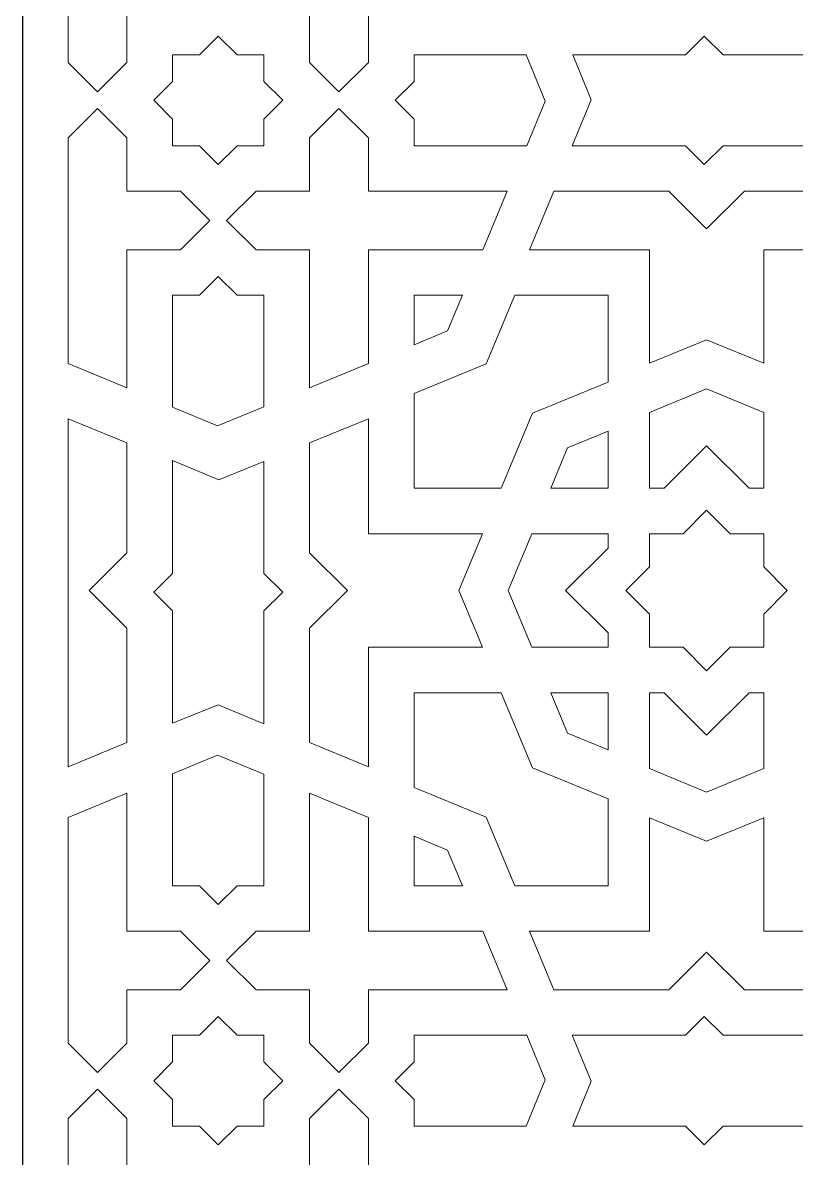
# Model space of a CAD drawing. Header units: millimetres. Extents: x -336 to 403, y -1299 to 1030.
# Drawn here: x -336 to 82, y -706 to -92 of the extents above; entities that cross this region are included whole.
import ezdxf

# ---------------------------------------------------------------- set-up
doc = ezdxf.new("R2010")
doc.units = ezdxf.units.MM
doc.header["$MEASUREMENT"] = 0
doc.layers.add('Plan 1', color=7, linetype='Continuous')

msp = doc.modelspace()

# ---------------------------------------------------------------- linework, layer by layer
msp.add_lwpolyline([(-335.87, 1030.36), (403.21, 1030.36), (403.21, -1298.6), (-335.87, -1298.6)], close=True)
at = {"layer": 'Plan 1', "color": 250, "lineweight": 20}
for points, knots in [([(-279.52, -53.44), (-279.52, -53.44), (-250.63, -53.44), (-250.63, -53.44), (-250.63, -53.44), (-250.63, -53.44), (-234.72, -69.27), (-234.72, -69.27), (-234.72, -69.27), (-234.72, -69.27), (-250.63, -85.1), (-250.63, -85.1), (-250.63, -85.1), (-250.63, -85.1), (-279.52, -85.1), (-279.52, -85.1), (-279.52, -85.1), (-279.52, -85.1), (-279.52, -85.1), (-279.52, -85.1), (-279.52, -85.1), (-279.52, -85.1), (-279.52, -85.1), (-279.52, -85.1), (-279.52, -85.1), (-279.52, -85.1), (-279.52, -113.85), (-279.52, -113.85), (-279.52, -113.85), (-279.52, -113.85), (-295.42, -129.68), (-295.42, -129.68), (-295.42, -129.68), (-295.42, -129.68), (-311.33, -113.85), (-311.33, -113.85), (-311.33, -113.85), (-311.33, -113.85), (-311.33, -85.1), (-311.33, -85.1), (-311.33, -85.1), (-311.33, -85.1), (-311.33, -53.44), (-311.33, -53.44), (-311.33, -53.44), (-311.33, -53.44), (-311.33, 7.23), (-311.33, 7.23), (-311.33, 7.23), (-311.33, 7.23), (-311.33, 7.23), (-311.33, 7.23), (-311.33, 7.23), (-311.33, 7.23), (-311.33, 8.05), (-311.33, 8.05), (-311.33, 8.05), (-311.33, 8.05), (-279.52, 21.16), (-279.52, 21.16), (-279.52, 21.16), (-279.52, 21.16), (-279.52, 20.35), (-279.52, 20.35), (-279.52, 20.35), (-279.52, 20.35), (-279.52, 20.35), (-279.52, 20.35), (-279.52, 20.35), (-279.52, 20.35), (-279.52, -53.44), (-279.52, -53.44)], [0, 0, 0, 0, 0.052632, 0.052632, 0.052632, 0.052632, 0.105263, 0.105263, 0.105263, 0.105263, 0.157895, 0.157895, 0.157895, 0.157895, 0.210526, 0.210526, 0.210526, 0.210526, 0.263158, 0.263158, 0.263158, 0.263158, 0.315789, 0.315789, 0.315789, 0.315789, 0.368421, 0.368421, 0.368421, 0.368421, 0.421053, 0.421053, 0.421053, 0.421053, 0.473684, 0.473684, 0.473684, 0.473684, 0.526316, 0.526316, 0.526316, 0.526316, 0.578947, 0.578947, 0.578947, 0.578947, 0.631579, 0.631579, 0.631579, 0.631579, 0.684211, 0.684211, 0.684211, 0.684211, 0.736842, 0.736842, 0.736842, 0.736842, 0.789474, 0.789474, 0.789474, 0.789474, 0.842105, 0.842105, 0.842105, 0.842105, 0.894737, 0.894737, 0.894737, 0.894737, 1, 1, 1, 1]), ([(-180.88, -53.44), (-180.88, -53.44), (-209.77, -53.44), (-209.77, -53.44), (-209.77, -53.44), (-209.77, -53.44), (-225.68, -69.27), (-225.68, -69.27), (-225.68, -69.27), (-225.68, -69.27), (-209.77, -85.1), (-209.77, -85.1), (-209.77, -85.1), (-209.77, -85.1), (-180.88, -85.1), (-180.88, -85.1), (-180.88, -85.1), (-180.88, -85.1), (-180.88, -85.1), (-180.88, -85.1), (-180.88, -85.1), (-180.88, -85.1), (-180.88, -85.1), (-180.88, -85.1), (-180.88, -85.1), (-180.88, -85.1), (-180.89, -113.85), (-180.89, -113.85), (-180.89, -113.85), (-180.89, -113.85), (-164.98, -129.68), (-164.98, -129.68), (-164.98, -129.68), (-164.98, -129.68), (-149.07, -113.85), (-149.07, -113.85), (-149.07, -113.85), (-149.07, -113.85), (-149.07, -85.1), (-149.07, -85.1), (-149.07, -85.1), (-149.07, -85.1), (-74.94, -85.1), (-74.94, -85.1), (-74.94, -85.1), (-74.94, -85.1), (-74.94, -85.1), (-74.94, -85.1), (-74.94, -85.1), (-74.94, -85.1), (-74.12, -85.1), (-74.12, -85.1), (-74.12, -85.1), (-74.12, -85.1), (-87.3, -53.44), (-87.3, -53.44), (-87.3, -53.44), (-87.3, -53.44), (-88.12, -53.44), (-88.12, -53.44), (-88.12, -53.44), (-88.12, -53.44), (-88.12, -53.44), (-88.12, -53.44), (-88.12, -53.44), (-88.12, -53.44), (-149.07, -53.44), (-149.07, -53.44), (-149.07, -53.44), (-149.07, -53.44), (-149.07, 7.23), (-149.07, 7.23), (-149.07, 7.23), (-149.07, 7.23), (-149.07, 7.23), (-149.07, 7.23), (-149.07, 7.23), (-149.07, 7.23), (-149.07, 8.05), (-149.07, 8.05), (-149.07, 8.05), (-149.07, 8.05), (-180.88, 21.16), (-180.88, 21.16), (-180.88, 21.16), (-180.88, 21.16), (-180.88, 20.35), (-180.88, 20.35), (-180.88, 20.35), (-180.88, 20.35), (-180.88, 20.35), (-180.88, 20.35), (-180.88, 20.35), (-180.88, 20.35), (-180.88, -53.44), (-180.88, -53.44)], [0, 0, 0, 0, 0.04, 0.04, 0.04, 0.04, 0.08, 0.08, 0.08, 0.08, 0.12, 0.12, 0.12, 0.12, 0.16, 0.16, 0.16, 0.16, 0.2, 0.2, 0.2, 0.2, 0.24, 0.24, 0.24, 0.24, 0.28, 0.28, 0.28, 0.28, 0.32, 0.32, 0.32, 0.32, 0.36, 0.36, 0.36, 0.36, 0.4, 0.4, 0.4, 0.4, 0.44, 0.44, 0.44, 0.44, 0.48, 0.48, 0.48, 0.48, 0.52, 0.52, 0.52, 0.52, 0.56, 0.56, 0.56, 0.56, 0.6, 0.6, 0.6, 0.6, 0.64, 0.64, 0.64, 0.64, 0.68, 0.68, 0.68, 0.68, 0.72, 0.72, 0.72, 0.72, 0.76, 0.76, 0.76, 0.76, 0.8, 0.8, 0.8, 0.8, 0.84, 0.84, 0.84, 0.84, 0.88, 0.88, 0.88, 0.88, 0.92, 0.92, 0.92, 0.92, 1, 1, 1, 1]), ([(-254.86, -158.73), (-254.86, -158.73), (-240.41, -158.73), (-240.41, -158.73), (-240.41, -158.73), (-240.41, -158.73), (-230.2, -168.89), (-230.2, -168.89), (-230.2, -168.89), (-230.2, -168.89), (-219.99, -158.73), (-219.99, -158.73), (-219.99, -158.73), (-219.99, -158.73), (-205.54, -158.73), (-205.54, -158.73), (-205.54, -158.73), (-205.54, -158.73), (-205.54, -144.35), (-205.54, -144.35), (-205.54, -144.35), (-205.54, -144.35), (-195.33, -134.18), (-195.33, -134.18), (-195.33, -134.18), (-195.33, -134.18), (-205.54, -124.02), (-205.54, -124.02), (-205.54, -124.02), (-205.54, -124.02), (-205.54, -109.64), (-205.54, -109.64), (-205.54, -109.64), (-205.54, -109.64), (-219.99, -109.64), (-219.99, -109.64), (-219.99, -109.64), (-219.99, -109.64), (-230.2, -99.48), (-230.2, -99.48), (-230.2, -99.48), (-230.2, -99.48), (-240.41, -109.64), (-240.41, -109.64), (-240.41, -109.64), (-240.41, -109.64), (-254.86, -109.64), (-254.86, -109.64), (-254.86, -109.64), (-254.86, -109.64), (-254.86, -124.02), (-254.86, -124.02), (-254.86, -124.02), (-254.86, -124.02), (-265.07, -134.18), (-265.07, -134.18), (-265.07, -134.18), (-265.07, -134.18), (-254.86, -144.35), (-254.86, -144.35), (-254.86, -144.35), (-254.86, -144.35), (-254.86, -158.73), (-254.86, -158.73)], [0, 0, 0, 0, 0.058824, 0.058824, 0.058824, 0.058824, 0.117647, 0.117647, 0.117647, 0.117647, 0.176471, 0.176471, 0.176471, 0.176471, 0.235294, 0.235294, 0.235294, 0.235294, 0.294118, 0.294118, 0.294118, 0.294118, 0.352941, 0.352941, 0.352941, 0.352941, 0.411765, 0.411765, 0.411765, 0.411765, 0.470588, 0.470588, 0.470588, 0.470588, 0.529412, 0.529412, 0.529412, 0.529412, 0.588235, 0.588235, 0.588235, 0.588235, 0.647059, 0.647059, 0.647059, 0.647059, 0.705882, 0.705882, 0.705882, 0.705882, 0.764706, 0.764706, 0.764706, 0.764706, 0.823529, 0.823529, 0.823529, 0.823529, 0.882353, 0.882353, 0.882353, 0.882353, 1, 1, 1, 1]), ([(22.17, -109.64), (22.17, -109.64), (32.39, -99.48), (32.39, -99.48), (32.39, -99.48), (32.39, -99.48), (42.6, -109.64), (42.6, -109.64), (42.6, -109.64), (42.6, -109.64), (103.77, -109.64), (103.77, -109.64), (103.77, -109.64), (103.77, -109.64), (93.53, -134.25), (93.53, -134.25), (93.53, -134.25), (93.53, -134.25), (103.57, -158.73), (103.57, -158.73), (103.57, -158.73), (103.57, -158.73), (42.6, -158.73), (42.6, -158.73), (42.6, -158.73), (42.6, -158.73), (32.39, -168.89), (32.39, -168.89), (32.39, -168.89), (32.39, -168.89), (22.17, -158.73), (22.17, -158.73), (22.17, -158.73), (22.17, -158.73), (-38.99, -158.73), (-38.99, -158.73), (-38.99, -158.73), (-38.99, -158.73), (-28.66, -133.9), (-28.66, -133.9), (-28.66, -133.9), (-28.66, -133.9), (-38.62, -109.64), (-38.62, -109.64), (-38.62, -109.64), (-38.62, -109.64), (22.17, -109.64), (22.17, -109.64)], [0, 0, 0, 0, 0.076923, 0.076923, 0.076923, 0.076923, 0.153846, 0.153846, 0.153846, 0.153846, 0.230769, 0.230769, 0.230769, 0.230769, 0.307692, 0.307692, 0.307692, 0.307692, 0.384615, 0.384615, 0.384615, 0.384615, 0.461538, 0.461538, 0.461538, 0.461538, 0.538462, 0.538462, 0.538462, 0.538462, 0.615385, 0.615385, 0.615385, 0.615385, 0.692308, 0.692308, 0.692308, 0.692308, 0.769231, 0.769231, 0.769231, 0.769231, 0.846154, 0.846154, 0.846154, 0.846154, 1, 1, 1, 1]), ([(-124.42, -109.64), (-124.42, -109.64), (-124.42, -124.02), (-124.42, -124.02), (-124.42, -124.02), (-124.42, -124.02), (-134.63, -134.18), (-134.63, -134.18), (-134.63, -134.18), (-134.63, -134.18), (-124.42, -144.35), (-124.42, -144.35), (-124.42, -144.35), (-124.42, -144.35), (-124.42, -158.73), (-124.42, -158.73), (-124.42, -158.73), (-124.42, -158.73), (-63.57, -158.73), (-63.57, -158.73), (-63.57, -158.73), (-63.57, -158.73), (-53.52, -134.59), (-53.52, -134.59), (-53.52, -134.59), (-53.52, -134.59), (-63.91, -109.64), (-63.91, -109.64), (-63.91, -109.64), (-63.91, -109.64), (-124.42, -109.64), (-124.42, -109.64)], [0, 0, 0, 0, 0.111111, 0.111111, 0.111111, 0.111111, 0.222222, 0.222222, 0.222222, 0.222222, 0.333333, 0.333333, 0.333333, 0.333333, 0.444444, 0.444444, 0.444444, 0.444444, 0.555556, 0.555556, 0.555556, 0.555556, 0.666667, 0.666667, 0.666667, 0.666667, 0.777778, 0.777778, 0.777778, 0.777778, 1, 1, 1, 1]), ([(-279.52, -214.93), (-279.52, -214.93), (-250.63, -214.93), (-250.63, -214.93), (-250.63, -214.93), (-250.63, -214.93), (-234.72, -199.1), (-234.72, -199.1), (-234.72, -199.1), (-234.72, -199.1), (-250.63, -183.27), (-250.63, -183.27), (-250.63, -183.27), (-250.63, -183.27), (-279.52, -183.27), (-279.52, -183.27), (-279.52, -183.27), (-279.52, -183.27), (-279.52, -183.27), (-279.52, -183.27), (-279.52, -183.27), (-279.52, -183.27), (-279.52, -183.27), (-279.52, -183.27), (-279.52, -183.27), (-279.52, -183.27), (-279.52, -154.52), (-279.52, -154.52), (-279.52, -154.52), (-279.52, -154.52), (-295.42, -138.69), (-295.42, -138.69), (-295.42, -138.69), (-295.42, -138.69), (-311.33, -154.52), (-311.33, -154.52), (-311.33, -154.52), (-311.33, -154.52), (-311.33, -183.27), (-311.33, -183.27), (-311.33, -183.27), (-311.33, -183.27), (-311.33, -214.93), (-311.33, -214.93), (-311.33, -214.93), (-311.33, -214.93), (-311.33, -275.6), (-311.33, -275.6), (-311.33, -275.6), (-311.33, -275.6), (-311.33, -275.6), (-311.33, -275.6), (-311.33, -275.6), (-311.33, -275.6), (-311.33, -276.42), (-311.33, -276.42), (-311.33, -276.42), (-311.33, -276.42), (-279.52, -289.53), (-279.52, -289.53), (-279.52, -289.53), (-279.52, -289.53), (-279.52, -288.72), (-279.52, -288.72), (-279.52, -288.72), (-279.52, -288.72), (-279.52, -288.72), (-279.52, -288.72), (-279.52, -288.72), (-279.52, -288.72), (-279.52, -214.93), (-279.52, -214.93)], [0, 0, 0, 0, 0.052632, 0.052632, 0.052632, 0.052632, 0.105263, 0.105263, 0.105263, 0.105263, 0.157895, 0.157895, 0.157895, 0.157895, 0.210526, 0.210526, 0.210526, 0.210526, 0.263158, 0.263158, 0.263158, 0.263158, 0.315789, 0.315789, 0.315789, 0.315789, 0.368421, 0.368421, 0.368421, 0.368421, 0.421053, 0.421053, 0.421053, 0.421053, 0.473684, 0.473684, 0.473684, 0.473684, 0.526316, 0.526316, 0.526316, 0.526316, 0.578947, 0.578947, 0.578947, 0.578947, 0.631579, 0.631579, 0.631579, 0.631579, 0.684211, 0.684211, 0.684211, 0.684211, 0.736842, 0.736842, 0.736842, 0.736842, 0.789474, 0.789474, 0.789474, 0.789474, 0.842105, 0.842105, 0.842105, 0.842105, 0.894737, 0.894737, 0.894737, 0.894737, 1, 1, 1, 1]), ([(-180.88, -214.93), (-180.88, -214.93), (-209.77, -214.93), (-209.77, -214.93), (-209.77, -214.93), (-209.77, -214.93), (-225.68, -199.1), (-225.68, -199.1), (-225.68, -199.1), (-225.68, -199.1), (-209.77, -183.27), (-209.77, -183.27), (-209.77, -183.27), (-209.77, -183.27), (-180.88, -183.27), (-180.88, -183.27), (-180.88, -183.27), (-180.88, -183.27), (-180.88, -183.27), (-180.88, -183.27), (-180.88, -183.27), (-180.88, -183.27), (-180.88, -183.27), (-180.88, -183.27), (-180.88, -183.27), (-180.88, -183.27), (-180.89, -154.52), (-180.89, -154.52), (-180.89, -154.52), (-180.89, -154.52), (-164.98, -138.69), (-164.98, -138.69), (-164.98, -138.69), (-164.98, -138.69), (-149.07, -154.52), (-149.07, -154.52), (-149.07, -154.52), (-149.07, -154.52), (-149.07, -183.27), (-149.07, -183.27), (-149.07, -183.27), (-149.07, -183.27), (-74.94, -183.27), (-74.94, -183.27), (-74.94, -183.27), (-74.94, -183.27), (-74.94, -183.27), (-74.94, -183.27), (-74.94, -183.27), (-74.94, -183.27), (-74.12, -183.27), (-74.12, -183.27), (-74.12, -183.27), (-74.12, -183.27), (-87.3, -214.93), (-87.3, -214.93), (-87.3, -214.93), (-87.3, -214.93), (-88.12, -214.93), (-88.12, -214.93), (-88.12, -214.93), (-88.12, -214.93), (-88.12, -214.93), (-88.12, -214.93), (-88.12, -214.93), (-88.12, -214.93), (-149.07, -214.93), (-149.07, -214.93), (-149.07, -214.93), (-149.07, -214.93), (-149.07, -275.6), (-149.07, -275.6), (-149.07, -275.6), (-149.07, -275.6), (-149.07, -275.6), (-149.07, -275.6), (-149.07, -275.6), (-149.07, -275.6), (-149.07, -276.42), (-149.07, -276.42), (-149.07, -276.42), (-149.07, -276.42), (-180.88, -289.53), (-180.88, -289.53), (-180.88, -289.53), (-180.88, -289.53), (-180.88, -288.72), (-180.88, -288.72), (-180.88, -288.72), (-180.88, -288.72), (-180.88, -288.72), (-180.88, -288.72), (-180.88, -288.72), (-180.88, -288.72), (-180.88, -214.93), (-180.88, -214.93)], [0, 0, 0, 0, 0.04, 0.04, 0.04, 0.04, 0.08, 0.08, 0.08, 0.08, 0.12, 0.12, 0.12, 0.12, 0.16, 0.16, 0.16, 0.16, 0.2, 0.2, 0.2, 0.2, 0.24, 0.24, 0.24, 0.24, 0.28, 0.28, 0.28, 0.28, 0.32, 0.32, 0.32, 0.32, 0.36, 0.36, 0.36, 0.36, 0.4, 0.4, 0.4, 0.4, 0.44, 0.44, 0.44, 0.44, 0.48, 0.48, 0.48, 0.48, 0.52, 0.52, 0.52, 0.52, 0.56, 0.56, 0.56, 0.56, 0.6, 0.6, 0.6, 0.6, 0.64, 0.64, 0.64, 0.64, 0.68, 0.68, 0.68, 0.68, 0.72, 0.72, 0.72, 0.72, 0.76, 0.76, 0.76, 0.76, 0.8, 0.8, 0.8, 0.8, 0.84, 0.84, 0.84, 0.84, 0.88, 0.88, 0.88, 0.88, 0.92, 0.92, 0.92, 0.92, 1, 1, 1, 1]), ([(126.83, -214.93), (126.83, -214.93), (113.84, -183.27), (113.84, -183.27), (113.84, -183.27), (113.84, -183.27), (54.1, -183.27), (54.1, -183.27), (54.1, -183.27), (54.1, -183.27), (33.67, -203.6), (33.67, -203.6), (33.67, -203.6), (33.67, -203.6), (13.24, -183.27), (13.24, -183.27), (13.24, -183.27), (13.24, -183.27), (-48.83, -183.27), (-48.83, -183.27), (-48.83, -183.27), (-48.83, -183.27), (-62.01, -214.93), (-62.01, -214.93), (-62.01, -214.93), (-62.01, -214.93), (2.85, -214.93), (2.85, -214.93), (2.85, -214.93), (2.85, -214.93), (2.85, -276.22), (2.85, -276.22), (2.85, -276.22), (2.85, -276.22), (33.67, -263.51), (33.67, -263.51), (33.67, -263.51), (33.67, -263.51), (64.49, -276.22), (64.49, -276.22), (64.49, -276.22), (64.49, -276.22), (64.49, -214.93), (64.49, -214.93), (64.49, -214.93), (64.49, -214.93), (126.83, -214.93), (126.83, -214.93)], [0, 0, 0, 0, 0.076923, 0.076923, 0.076923, 0.076923, 0.153846, 0.153846, 0.153846, 0.153846, 0.230769, 0.230769, 0.230769, 0.230769, 0.307692, 0.307692, 0.307692, 0.307692, 0.384615, 0.384615, 0.384615, 0.384615, 0.461538, 0.461538, 0.461538, 0.461538, 0.538462, 0.538462, 0.538462, 0.538462, 0.615385, 0.615385, 0.615385, 0.615385, 0.692308, 0.692308, 0.692308, 0.692308, 0.769231, 0.769231, 0.769231, 0.769231, 0.846154, 0.846154, 0.846154, 0.846154, 1, 1, 1, 1]), ([(-205.54, -239.47), (-205.54, -239.47), (-219.99, -239.47), (-219.99, -239.47), (-219.99, -239.47), (-219.99, -239.47), (-230.2, -229.31), (-230.2, -229.31), (-230.2, -229.31), (-230.2, -229.31), (-240.41, -239.47), (-240.41, -239.47), (-240.41, -239.47), (-240.41, -239.47), (-254.86, -239.47), (-254.86, -239.47), (-254.86, -239.47), (-254.86, -239.47), (-254.86, -300.04), (-254.86, -300.04), (-254.86, -300.04), (-254.86, -300.04), (-230.61, -310.03), (-230.61, -310.03), (-230.61, -310.03), (-230.61, -310.03), (-205.54, -299.7), (-205.54, -299.7), (-205.54, -299.7), (-205.54, -299.7), (-205.54, -239.47), (-205.54, -239.47)], [0, 0, 0, 0, 0.111111, 0.111111, 0.111111, 0.111111, 0.222222, 0.222222, 0.222222, 0.222222, 0.333333, 0.333333, 0.333333, 0.333333, 0.444444, 0.444444, 0.444444, 0.444444, 0.555556, 0.555556, 0.555556, 0.555556, 0.666667, 0.666667, 0.666667, 0.666667, 0.777778, 0.777778, 0.777778, 0.777778, 1, 1, 1, 1]), ([(-98.33, -239.47), (-98.33, -239.47), (-106.38, -258.82), (-106.38, -258.82), (-106.38, -258.82), (-106.38, -258.82), (-124.42, -266.25), (-124.42, -266.25), (-124.42, -266.25), (-124.42, -266.25), (-124.42, -239.47), (-124.42, -239.47), (-124.42, -239.47), (-124.42, -239.47), (-98.33, -239.47), (-98.33, -239.47)], [0, 0, 0, 0, 0.2, 0.2, 0.2, 0.2, 0.4, 0.4, 0.4, 0.4, 0.6, 0.6, 0.6, 0.6, 1, 1, 1, 1]), ([(-19.62, -239.47), (-19.62, -239.47), (-19.62, -286.38), (-19.62, -286.38), (-19.62, -286.38), (-19.62, -286.38), (-60.39, -303.19), (-60.39, -303.19), (-60.39, -303.19), (-60.39, -303.19), (-77.28, -343.78), (-77.28, -343.78), (-77.28, -343.78), (-77.28, -343.78), (-124.42, -343.78), (-124.42, -343.78), (-124.42, -343.78), (-124.42, -343.78), (-124.42, -292.58), (-124.42, -292.58), (-124.42, -292.58), (-124.42, -292.58), (-85.45, -276.52), (-85.45, -276.52), (-85.45, -276.52), (-85.45, -276.52), (-70.03, -239.47), (-70.03, -239.47), (-70.03, -239.47), (-70.03, -239.47), (-19.62, -239.47), (-19.62, -239.47)], [0, 0, 0, 0, 0.111111, 0.111111, 0.111111, 0.111111, 0.222222, 0.222222, 0.222222, 0.222222, 0.333333, 0.333333, 0.333333, 0.333333, 0.444444, 0.444444, 0.444444, 0.444444, 0.555556, 0.555556, 0.555556, 0.555556, 0.666667, 0.666667, 0.666667, 0.666667, 0.777778, 0.777778, 0.777778, 0.777778, 1, 1, 1, 1]), ([(64.49, -343.78), (64.49, -343.78), (56.65, -343.78), (56.65, -343.78), (56.65, -343.78), (56.65, -343.78), (33.67, -320.91), (33.67, -320.91), (33.67, -320.91), (33.67, -320.91), (10.69, -343.78), (10.69, -343.78), (10.69, -343.78), (10.69, -343.78), (2.85, -343.78), (2.85, -343.78), (2.85, -343.78), (2.85, -343.78), (2.85, -302.78), (2.85, -302.78), (2.85, -302.78), (2.85, -302.78), (33.67, -290.07), (33.67, -290.07), (33.67, -290.07), (33.67, -290.07), (64.49, -302.78), (64.49, -302.78), (64.49, -302.78), (64.49, -302.78), (64.49, -343.78), (64.49, -343.78)], [0, 0, 0, 0, 0.111111, 0.111111, 0.111111, 0.111111, 0.222222, 0.222222, 0.222222, 0.222222, 0.333333, 0.333333, 0.333333, 0.333333, 0.444444, 0.444444, 0.444444, 0.444444, 0.555556, 0.555556, 0.555556, 0.555556, 0.666667, 0.666667, 0.666667, 0.666667, 0.777778, 0.777778, 0.777778, 0.777778, 1, 1, 1, 1]), ([(-311.33, -306.28), (-311.33, -306.28), (-279.52, -319.21), (-279.52, -319.21), (-279.52, -319.21), (-279.52, -319.21), (-279.52, -378.67), (-279.52, -378.67), (-279.52, -378.67), (-279.52, -378.67), (-299.94, -399), (-299.94, -399), (-299.94, -399), (-299.94, -399), (-279.52, -419.33), (-279.52, -419.33), (-279.52, -419.33), (-279.52, -419.33), (-279.52, -481.11), (-279.52, -481.11), (-279.52, -481.11), (-279.52, -481.11), (-311.33, -494.23), (-311.33, -494.23), (-311.33, -494.23), (-311.33, -494.23), (-311.33, -429.68), (-311.33, -429.68), (-311.33, -429.68), (-311.33, -429.68), (-311.33, -368.32), (-311.33, -368.32), (-311.33, -368.32), (-311.33, -368.32), (-311.33, -306.28), (-311.33, -306.28)], [0, 0, 0, 0, 0.1, 0.1, 0.1, 0.1, 0.2, 0.2, 0.2, 0.2, 0.3, 0.3, 0.3, 0.3, 0.4, 0.4, 0.4, 0.4, 0.5, 0.5, 0.5, 0.5, 0.6, 0.6, 0.6, 0.6, 0.7, 0.7, 0.7, 0.7, 0.8, 0.8, 0.8, 0.8, 1, 1, 1, 1]), ([(-149.07, -306.28), (-149.07, -306.28), (-180.88, -319.21), (-180.88, -319.21), (-180.88, -319.21), (-180.88, -319.21), (-180.88, -378.67), (-180.88, -378.67), (-180.88, -378.67), (-180.88, -378.67), (-160.46, -399), (-160.46, -399), (-160.46, -399), (-160.46, -399), (-180.88, -419.33), (-180.88, -419.33), (-180.88, -419.33), (-180.88, -419.33), (-180.88, -481.11), (-180.88, -481.11), (-180.88, -481.11), (-180.88, -481.11), (-149.07, -494.23), (-149.07, -494.23), (-149.07, -494.23), (-149.07, -494.23), (-149.07, -429.68), (-149.07, -429.68), (-149.07, -429.68), (-149.07, -429.68), (-87.5, -429.68), (-87.5, -429.68), (-87.5, -429.68), (-87.5, -429.68), (-100.27, -399), (-100.27, -399), (-100.27, -399), (-100.27, -399), (-87.5, -368.32), (-87.5, -368.32), (-87.5, -368.32), (-87.5, -368.32), (-149.07, -368.32), (-149.07, -368.32), (-149.07, -368.32), (-149.07, -368.32), (-149.07, -306.28), (-149.07, -306.28)], [0, 0, 0, 0, 0.076923, 0.076923, 0.076923, 0.076923, 0.153846, 0.153846, 0.153846, 0.153846, 0.230769, 0.230769, 0.230769, 0.230769, 0.307692, 0.307692, 0.307692, 0.307692, 0.384615, 0.384615, 0.384615, 0.384615, 0.461538, 0.461538, 0.461538, 0.461538, 0.538462, 0.538462, 0.538462, 0.538462, 0.615385, 0.615385, 0.615385, 0.615385, 0.692308, 0.692308, 0.692308, 0.692308, 0.769231, 0.769231, 0.769231, 0.769231, 0.846154, 0.846154, 0.846154, 0.846154, 1, 1, 1, 1]), ([(-19.62, -343.78), (-19.62, -343.78), (-50.59, -343.78), (-50.59, -343.78), (-50.59, -343.78), (-50.59, -343.78), (-41.52, -321.98), (-41.52, -321.98), (-41.52, -321.98), (-41.52, -321.98), (-19.62, -312.95), (-19.62, -312.95), (-19.62, -312.95), (-19.62, -312.95), (-19.62, -343.78), (-19.62, -343.78)], [0, 0, 0, 0, 0.2, 0.2, 0.2, 0.2, 0.4, 0.4, 0.4, 0.4, 0.6, 0.6, 0.6, 0.6, 1, 1, 1, 1]), ([(-205.54, -389.74), (-205.54, -389.74), (-195.33, -399.9), (-195.33, -399.9), (-195.33, -399.9), (-195.33, -399.9), (-205.54, -410.07), (-205.54, -410.07), (-205.54, -410.07), (-205.54, -410.07), (-205.54, -470.95), (-205.54, -470.95), (-205.54, -470.95), (-205.54, -470.95), (-230.27, -460.75), (-230.27, -460.75), (-230.27, -460.75), (-230.27, -460.75), (-254.86, -470.75), (-254.86, -470.75), (-254.86, -470.75), (-254.86, -470.75), (-254.86, -410.07), (-254.86, -410.07), (-254.86, -410.07), (-254.86, -410.07), (-265.07, -399.9), (-265.07, -399.9), (-265.07, -399.9), (-265.07, -399.9), (-254.86, -389.74), (-254.86, -389.74), (-254.86, -389.74), (-254.86, -389.74), (-254.86, -328.86), (-254.86, -328.86), (-254.86, -328.86), (-254.86, -328.86), (-229.92, -339.14), (-229.92, -339.14), (-229.92, -339.14), (-229.92, -339.14), (-205.54, -329.23), (-205.54, -329.23), (-205.54, -329.23), (-205.54, -329.23), (-205.54, -389.74), (-205.54, -389.74)], [0, 0, 0, 0, 0.076923, 0.076923, 0.076923, 0.076923, 0.153846, 0.153846, 0.153846, 0.153846, 0.230769, 0.230769, 0.230769, 0.230769, 0.307692, 0.307692, 0.307692, 0.307692, 0.384615, 0.384615, 0.384615, 0.384615, 0.461538, 0.461538, 0.461538, 0.461538, 0.538462, 0.538462, 0.538462, 0.538462, 0.615385, 0.615385, 0.615385, 0.615385, 0.692308, 0.692308, 0.692308, 0.692308, 0.769231, 0.769231, 0.769231, 0.769231, 0.846154, 0.846154, 0.846154, 0.846154, 1, 1, 1, 1]), ([(77.26, -399), (77.26, -399), (77.26, -399), (77.26, -399), (77.26, -399), (77.26, -399), (77.26, -399), (77.26, -399), (77.26, -399), (77.26, -399), (77.26, -399), (77.26, -399), (77.26, -399), (77.26, -399), (64.49, -411.71), (64.49, -411.71), (64.49, -411.71), (64.49, -411.71), (64.49, -429.68), (64.49, -429.68), (64.49, -429.68), (64.49, -429.68), (64.49, -429.68), (64.49, -429.68), (64.49, -429.68), (64.49, -429.68), (46.44, -429.68), (46.44, -429.68), (46.44, -429.68), (46.44, -429.68), (33.67, -442.38), (33.67, -442.38), (33.67, -442.38), (33.67, -442.38), (33.67, -442.38), (33.67, -442.38), (33.67, -442.38), (33.67, -442.38), (20.9, -429.68), (20.9, -429.68), (20.9, -429.68), (20.9, -429.68), (2.85, -429.68), (2.85, -429.68), (2.85, -429.68), (2.85, -429.68), (2.85, -429.68), (2.85, -429.68), (2.85, -429.68), (2.85, -429.68), (2.85, -429.68), (2.85, -429.68), (2.85, -429.68), (2.85, -429.68), (2.85, -411.71), (2.85, -411.71), (2.85, -411.71), (2.85, -411.71), (-9.92, -399), (-9.92, -399), (-9.92, -399), (-9.92, -399), (-9.92, -399), (-9.92, -399), (-9.92, -399), (-9.92, -399), (-9.92, -399), (-9.92, -399), (-9.92, -399), (-9.92, -399), (-9.92, -399), (-9.92, -399), (-9.92, -399), (-9.92, -399), (-9.92, -399), (-9.92, -399), (-9.92, -399), (-9.92, -399), (-9.92, -399), (-9.92, -399), (-9.92, -399), (-9.92, -399), (-9.92, -399), (-9.92, -399), (-9.92, -399), (-9.92, -399), (-9.92, -399), (-9.92, -399), (-9.92, -399), (-9.92, -399), (2.85, -386.29), (2.85, -386.29), (2.85, -386.29), (2.85, -386.29), (2.85, -368.32), (2.85, -368.32), (2.85, -368.32), (2.85, -368.32), (2.85, -368.32), (2.85, -368.32), (2.85, -368.32), (2.85, -368.32), (20.9, -368.32), (20.9, -368.32), (20.9, -368.32), (20.9, -368.32), (33.67, -355.61), (33.67, -355.61), (33.67, -355.61), (33.67, -355.61), (33.67, -355.61), (33.67, -355.61), (33.67, -355.61), (33.67, -355.61), (33.67, -355.61), (33.67, -355.61), (33.67, -355.61), (33.67, -355.61), (46.44, -368.32), (46.44, -368.32), (46.44, -368.32), (46.44, -368.32), (64.49, -368.32), (64.49, -368.32), (64.49, -368.32), (64.49, -368.32), (64.49, -368.32), (64.49, -368.32), (64.49, -368.32), (64.49, -368.32), (64.49, -368.32), (64.49, -368.32), (64.49, -368.32), (64.49, -368.32), (64.49, -368.32), (64.49, -368.32), (64.49, -368.32), (64.49, -368.32), (64.49, -368.32), (64.49, -368.32), (64.49, -368.32), (64.49, -368.32), (64.49, -386.29), (64.49, -386.29), (64.49, -386.29), (64.49, -386.29), (77.26, -399), (77.26, -399), (77.26, -399), (77.26, -399), (77.26, -399), (77.26, -399), (77.26, -399), (77.26, -399), (77.26, -399), (77.26, -399)], [0, 0, 0, 0, 0.025, 0.025, 0.025, 0.025, 0.05, 0.05, 0.05, 0.05, 0.075, 0.075, 0.075, 0.075, 0.1, 0.1, 0.1, 0.1, 0.125, 0.125, 0.125, 0.125, 0.15, 0.15, 0.15, 0.15, 0.175, 0.175, 0.175, 0.175, 0.2, 0.2, 0.2, 0.2, 0.225, 0.225, 0.225, 0.225, 0.25, 0.25, 0.25, 0.25, 0.275, 0.275, 0.275, 0.275, 0.3, 0.3, 0.3, 0.3, 0.325, 0.325, 0.325, 0.325, 0.35, 0.35, 0.35, 0.35, 0.375, 0.375, 0.375, 0.375, 0.4, 0.4, 0.4, 0.4, 0.425, 0.425, 0.425, 0.425, 0.45, 0.45, 0.45, 0.45, 0.475, 0.475, 0.475, 0.475, 0.5, 0.5, 0.5, 0.5, 0.525, 0.525, 0.525, 0.525, 0.55, 0.55, 0.55, 0.55, 0.575, 0.575, 0.575, 0.575, 0.6, 0.6, 0.6, 0.6, 0.625, 0.625, 0.625, 0.625, 0.65, 0.65, 0.65, 0.65, 0.675, 0.675, 0.675, 0.675, 0.7, 0.7, 0.7, 0.7, 0.725, 0.725, 0.725, 0.725, 0.75, 0.75, 0.75, 0.75, 0.775, 0.775, 0.775, 0.775, 0.8, 0.8, 0.8, 0.8, 0.825, 0.825, 0.825, 0.825, 0.85, 0.85, 0.85, 0.85, 0.875, 0.875, 0.875, 0.875, 0.9, 0.9, 0.9, 0.9, 0.925, 0.925, 0.925, 0.925, 0.95, 0.95, 0.95, 0.95, 1, 1, 1, 1]), ([(-19.62, -368.32), (-19.62, -368.32), (-19.62, -376.13), (-19.62, -376.13), (-19.62, -376.13), (-19.62, -376.13), (-42.6, -399), (-42.6, -399), (-42.6, -399), (-42.6, -399), (-19.62, -421.87), (-19.62, -421.87), (-19.62, -421.87), (-19.62, -421.87), (-19.62, -429.68), (-19.62, -429.68), (-19.62, -429.68), (-19.62, -429.68), (-60.81, -429.68), (-60.81, -429.68), (-60.81, -429.68), (-60.81, -429.68), (-73.58, -399), (-73.58, -399), (-73.58, -399), (-73.58, -399), (-60.81, -368.32), (-60.81, -368.32), (-60.81, -368.32), (-60.81, -368.32), (-19.62, -368.32), (-19.62, -368.32)], [0, 0, 0, 0, 0.111111, 0.111111, 0.111111, 0.111111, 0.222222, 0.222222, 0.222222, 0.222222, 0.333333, 0.333333, 0.333333, 0.333333, 0.444444, 0.444444, 0.444444, 0.444444, 0.555556, 0.555556, 0.555556, 0.555556, 0.666667, 0.666667, 0.666667, 0.666667, 0.777778, 0.777778, 0.777778, 0.777778, 1, 1, 1, 1]), ([(-19.62, -558.52), (-19.62, -558.52), (-19.62, -511.61), (-19.62, -511.61), (-19.62, -511.61), (-19.62, -511.61), (-60.39, -494.8), (-60.39, -494.8), (-60.39, -494.8), (-60.39, -494.8), (-77.28, -454.22), (-77.28, -454.22), (-77.28, -454.22), (-77.28, -454.22), (-124.42, -454.22), (-124.42, -454.22), (-124.42, -454.22), (-124.42, -454.22), (-124.42, -505.41), (-124.42, -505.41), (-124.42, -505.41), (-124.42, -505.41), (-85.45, -521.48), (-85.45, -521.48), (-85.45, -521.48), (-85.45, -521.48), (-70.03, -558.52), (-70.03, -558.52), (-70.03, -558.52), (-70.03, -558.52), (-19.62, -558.52), (-19.62, -558.52)], [0, 0, 0, 0, 0.111111, 0.111111, 0.111111, 0.111111, 0.222222, 0.222222, 0.222222, 0.222222, 0.333333, 0.333333, 0.333333, 0.333333, 0.444444, 0.444444, 0.444444, 0.444444, 0.555556, 0.555556, 0.555556, 0.555556, 0.666667, 0.666667, 0.666667, 0.666667, 0.777778, 0.777778, 0.777778, 0.777778, 1, 1, 1, 1]), ([(-19.62, -454.22), (-19.62, -454.22), (-50.59, -454.22), (-50.59, -454.22), (-50.59, -454.22), (-50.59, -454.22), (-41.52, -476.02), (-41.52, -476.02), (-41.52, -476.02), (-41.52, -476.02), (-19.62, -485.05), (-19.62, -485.05), (-19.62, -485.05), (-19.62, -485.05), (-19.62, -454.22), (-19.62, -454.22)], [0, 0, 0, 0, 0.2, 0.2, 0.2, 0.2, 0.4, 0.4, 0.4, 0.4, 0.6, 0.6, 0.6, 0.6, 1, 1, 1, 1]), ([(64.49, -454.22), (64.49, -454.22), (56.65, -454.22), (56.65, -454.22), (56.65, -454.22), (56.65, -454.22), (33.67, -477.09), (33.67, -477.09), (33.67, -477.09), (33.67, -477.09), (10.69, -454.22), (10.69, -454.22), (10.69, -454.22), (10.69, -454.22), (2.85, -454.22), (2.85, -454.22), (2.85, -454.22), (2.85, -454.22), (2.85, -495.21), (2.85, -495.21), (2.85, -495.21), (2.85, -495.21), (33.67, -507.92), (33.67, -507.92), (33.67, -507.92), (33.67, -507.92), (64.49, -495.21), (64.49, -495.21), (64.49, -495.21), (64.49, -495.21), (64.49, -454.22), (64.49, -454.22)], [0, 0, 0, 0, 0.111111, 0.111111, 0.111111, 0.111111, 0.222222, 0.222222, 0.222222, 0.222222, 0.333333, 0.333333, 0.333333, 0.333333, 0.444444, 0.444444, 0.444444, 0.444444, 0.555556, 0.555556, 0.555556, 0.555556, 0.666667, 0.666667, 0.666667, 0.666667, 0.777778, 0.777778, 0.777778, 0.777778, 1, 1, 1, 1]), ([(-205.54, -558.52), (-205.54, -558.52), (-219.99, -558.52), (-219.99, -558.52), (-219.99, -558.52), (-219.99, -558.52), (-230.2, -568.69), (-230.2, -568.69), (-230.2, -568.69), (-230.2, -568.69), (-240.41, -558.52), (-240.41, -558.52), (-240.41, -558.52), (-240.41, -558.52), (-254.86, -558.52), (-254.86, -558.52), (-254.86, -558.52), (-254.86, -558.52), (-254.86, -497.96), (-254.86, -497.96), (-254.86, -497.96), (-254.86, -497.96), (-230.61, -487.96), (-230.61, -487.96), (-230.61, -487.96), (-230.61, -487.96), (-205.54, -498.3), (-205.54, -498.3), (-205.54, -498.3), (-205.54, -498.3), (-205.54, -558.52), (-205.54, -558.52)], [0, 0, 0, 0, 0.111111, 0.111111, 0.111111, 0.111111, 0.222222, 0.222222, 0.222222, 0.222222, 0.333333, 0.333333, 0.333333, 0.333333, 0.444444, 0.444444, 0.444444, 0.444444, 0.555556, 0.555556, 0.555556, 0.555556, 0.666667, 0.666667, 0.666667, 0.666667, 0.777778, 0.777778, 0.777778, 0.777778, 1, 1, 1, 1]), ([(-279.52, -583.07), (-279.52, -583.07), (-250.63, -583.07), (-250.63, -583.07), (-250.63, -583.07), (-250.63, -583.07), (-234.72, -598.9), (-234.72, -598.9), (-234.72, -598.9), (-234.72, -598.9), (-250.63, -614.73), (-250.63, -614.73), (-250.63, -614.73), (-250.63, -614.73), (-279.52, -614.73), (-279.52, -614.73), (-279.52, -614.73), (-279.52, -614.73), (-279.52, -614.73), (-279.52, -614.73), (-279.52, -614.73), (-279.52, -614.73), (-279.52, -614.73), (-279.52, -614.73), (-279.52, -614.73), (-279.52, -614.73), (-279.52, -643.48), (-279.52, -643.48), (-279.52, -643.48), (-279.52, -643.48), (-295.42, -659.31), (-295.42, -659.31), (-295.42, -659.31), (-295.42, -659.31), (-311.33, -643.48), (-311.33, -643.48), (-311.33, -643.48), (-311.33, -643.48), (-311.33, -614.73), (-311.33, -614.73), (-311.33, -614.73), (-311.33, -614.73), (-311.33, -583.07), (-311.33, -583.07), (-311.33, -583.07), (-311.33, -583.07), (-311.33, -522.39), (-311.33, -522.39), (-311.33, -522.39), (-311.33, -522.39), (-311.33, -522.39), (-311.33, -522.39), (-311.33, -522.39), (-311.33, -522.39), (-311.33, -521.58), (-311.33, -521.58), (-311.33, -521.58), (-311.33, -521.58), (-279.52, -508.46), (-279.52, -508.46), (-279.52, -508.46), (-279.52, -508.46), (-279.52, -509.28), (-279.52, -509.28), (-279.52, -509.28), (-279.52, -509.28), (-279.52, -509.28), (-279.52, -509.28), (-279.52, -509.28), (-279.52, -509.28), (-279.52, -583.07), (-279.52, -583.07)], [0, 0, 0, 0, 0.052632, 0.052632, 0.052632, 0.052632, 0.105263, 0.105263, 0.105263, 0.105263, 0.157895, 0.157895, 0.157895, 0.157895, 0.210526, 0.210526, 0.210526, 0.210526, 0.263158, 0.263158, 0.263158, 0.263158, 0.315789, 0.315789, 0.315789, 0.315789, 0.368421, 0.368421, 0.368421, 0.368421, 0.421053, 0.421053, 0.421053, 0.421053, 0.473684, 0.473684, 0.473684, 0.473684, 0.526316, 0.526316, 0.526316, 0.526316, 0.578947, 0.578947, 0.578947, 0.578947, 0.631579, 0.631579, 0.631579, 0.631579, 0.684211, 0.684211, 0.684211, 0.684211, 0.736842, 0.736842, 0.736842, 0.736842, 0.789474, 0.789474, 0.789474, 0.789474, 0.842105, 0.842105, 0.842105, 0.842105, 0.894737, 0.894737, 0.894737, 0.894737, 1, 1, 1, 1]), ([(-180.88, -583.07), (-180.88, -583.07), (-209.77, -583.07), (-209.77, -583.07), (-209.77, -583.07), (-209.77, -583.07), (-225.68, -598.9), (-225.68, -598.9), (-225.68, -598.9), (-225.68, -598.9), (-209.77, -614.73), (-209.77, -614.73), (-209.77, -614.73), (-209.77, -614.73), (-180.88, -614.73), (-180.88, -614.73), (-180.88, -614.73), (-180.88, -614.73), (-180.88, -614.73), (-180.88, -614.73), (-180.88, -614.73), (-180.88, -614.73), (-180.88, -614.73), (-180.88, -614.73), (-180.88, -614.73), (-180.88, -614.73), (-180.89, -643.48), (-180.89, -643.48), (-180.89, -643.48), (-180.89, -643.48), (-164.98, -659.31), (-164.98, -659.31), (-164.98, -659.31), (-164.98, -659.31), (-149.07, -643.48), (-149.07, -643.48), (-149.07, -643.48), (-149.07, -643.48), (-149.07, -614.73), (-149.07, -614.73), (-149.07, -614.73), (-149.07, -614.73), (-74.94, -614.73), (-74.94, -614.73), (-74.94, -614.73), (-74.94, -614.73), (-74.94, -614.73), (-74.94, -614.73), (-74.94, -614.73), (-74.94, -614.73), (-74.12, -614.73), (-74.12, -614.73), (-74.12, -614.73), (-74.12, -614.73), (-87.3, -583.07), (-87.3, -583.07), (-87.3, -583.07), (-87.3, -583.07), (-88.12, -583.07), (-88.12, -583.07), (-88.12, -583.07), (-88.12, -583.07), (-88.12, -583.07), (-88.12, -583.07), (-88.12, -583.07), (-88.12, -583.07), (-149.07, -583.07), (-149.07, -583.07), (-149.07, -583.07), (-149.07, -583.07), (-149.07, -522.39), (-149.07, -522.39), (-149.07, -522.39), (-149.07, -522.39), (-149.07, -522.39), (-149.07, -522.39), (-149.07, -522.39), (-149.07, -522.39), (-149.07, -521.58), (-149.07, -521.58), (-149.07, -521.58), (-149.07, -521.58), (-180.88, -508.46), (-180.88, -508.46), (-180.88, -508.46), (-180.88, -508.46), (-180.88, -509.28), (-180.88, -509.28), (-180.88, -509.28), (-180.88, -509.28), (-180.88, -509.28), (-180.88, -509.28), (-180.88, -509.28), (-180.88, -509.28), (-180.88, -583.07), (-180.88, -583.07)], [0, 0, 0, 0, 0.04, 0.04, 0.04, 0.04, 0.08, 0.08, 0.08, 0.08, 0.12, 0.12, 0.12, 0.12, 0.16, 0.16, 0.16, 0.16, 0.2, 0.2, 0.2, 0.2, 0.24, 0.24, 0.24, 0.24, 0.28, 0.28, 0.28, 0.28, 0.32, 0.32, 0.32, 0.32, 0.36, 0.36, 0.36, 0.36, 0.4, 0.4, 0.4, 0.4, 0.44, 0.44, 0.44, 0.44, 0.48, 0.48, 0.48, 0.48, 0.52, 0.52, 0.52, 0.52, 0.56, 0.56, 0.56, 0.56, 0.6, 0.6, 0.6, 0.6, 0.64, 0.64, 0.64, 0.64, 0.68, 0.68, 0.68, 0.68, 0.72, 0.72, 0.72, 0.72, 0.76, 0.76, 0.76, 0.76, 0.8, 0.8, 0.8, 0.8, 0.84, 0.84, 0.84, 0.84, 0.88, 0.88, 0.88, 0.88, 0.92, 0.92, 0.92, 0.92, 1, 1, 1, 1]), ([(126.83, -583.07), (126.83, -583.07), (113.84, -614.73), (113.84, -614.73), (113.84, -614.73), (113.84, -614.73), (54.1, -614.73), (54.1, -614.73), (54.1, -614.73), (54.1, -614.73), (33.67, -594.4), (33.67, -594.4), (33.67, -594.4), (33.67, -594.4), (13.24, -614.73), (13.24, -614.73), (13.24, -614.73), (13.24, -614.73), (-48.83, -614.73), (-48.83, -614.73), (-48.83, -614.73), (-48.83, -614.73), (-62.01, -583.07), (-62.01, -583.07), (-62.01, -583.07), (-62.01, -583.07), (2.85, -583.07), (2.85, -583.07), (2.85, -583.07), (2.85, -583.07), (2.85, -521.78), (2.85, -521.78), (2.85, -521.78), (2.85, -521.78), (33.67, -534.49), (33.67, -534.49), (33.67, -534.49), (33.67, -534.49), (64.49, -521.78), (64.49, -521.78), (64.49, -521.78), (64.49, -521.78), (64.49, -583.07), (64.49, -583.07), (64.49, -583.07), (64.49, -583.07), (126.83, -583.07), (126.83, -583.07)], [0, 0, 0, 0, 0.076923, 0.076923, 0.076923, 0.076923, 0.153846, 0.153846, 0.153846, 0.153846, 0.230769, 0.230769, 0.230769, 0.230769, 0.307692, 0.307692, 0.307692, 0.307692, 0.384615, 0.384615, 0.384615, 0.384615, 0.461538, 0.461538, 0.461538, 0.461538, 0.538462, 0.538462, 0.538462, 0.538462, 0.615385, 0.615385, 0.615385, 0.615385, 0.692308, 0.692308, 0.692308, 0.692308, 0.769231, 0.769231, 0.769231, 0.769231, 0.846154, 0.846154, 0.846154, 0.846154, 1, 1, 1, 1]), ([(-98.33, -558.52), (-98.33, -558.52), (-106.38, -539.18), (-106.38, -539.18), (-106.38, -539.18), (-106.38, -539.18), (-124.42, -531.74), (-124.42, -531.74), (-124.42, -531.74), (-124.42, -531.74), (-124.42, -558.52), (-124.42, -558.52), (-124.42, -558.52), (-124.42, -558.52), (-98.33, -558.52), (-98.33, -558.52)], [0, 0, 0, 0, 0.2, 0.2, 0.2, 0.2, 0.4, 0.4, 0.4, 0.4, 0.6, 0.6, 0.6, 0.6, 1, 1, 1, 1]), ([(-254.86, -639.27), (-254.86, -639.27), (-240.41, -639.27), (-240.41, -639.27), (-240.41, -639.27), (-240.41, -639.27), (-230.2, -629.1), (-230.2, -629.1), (-230.2, -629.1), (-230.2, -629.1), (-219.99, -639.27), (-219.99, -639.27), (-219.99, -639.27), (-219.99, -639.27), (-205.54, -639.27), (-205.54, -639.27), (-205.54, -639.27), (-205.54, -639.27), (-205.54, -653.65), (-205.54, -653.65), (-205.54, -653.65), (-205.54, -653.65), (-195.33, -663.81), (-195.33, -663.81), (-195.33, -663.81), (-195.33, -663.81), (-205.54, -673.98), (-205.54, -673.98), (-205.54, -673.98), (-205.54, -673.98), (-205.54, -688.35), (-205.54, -688.35), (-205.54, -688.35), (-205.54, -688.35), (-219.99, -688.35), (-219.99, -688.35), (-219.99, -688.35), (-219.99, -688.35), (-230.2, -698.52), (-230.2, -698.52), (-230.2, -698.52), (-230.2, -698.52), (-240.41, -688.35), (-240.41, -688.35), (-240.41, -688.35), (-240.41, -688.35), (-254.86, -688.35), (-254.86, -688.35), (-254.86, -688.35), (-254.86, -688.35), (-254.86, -673.98), (-254.86, -673.98), (-254.86, -673.98), (-254.86, -673.98), (-265.07, -663.81), (-265.07, -663.81), (-265.07, -663.81), (-265.07, -663.81), (-254.86, -653.65), (-254.86, -653.65), (-254.86, -653.65), (-254.86, -653.65), (-254.86, -639.27), (-254.86, -639.27)], [0, 0, 0, 0, 0.058824, 0.058824, 0.058824, 0.058824, 0.117647, 0.117647, 0.117647, 0.117647, 0.176471, 0.176471, 0.176471, 0.176471, 0.235294, 0.235294, 0.235294, 0.235294, 0.294118, 0.294118, 0.294118, 0.294118, 0.352941, 0.352941, 0.352941, 0.352941, 0.411765, 0.411765, 0.411765, 0.411765, 0.470588, 0.470588, 0.470588, 0.470588, 0.529412, 0.529412, 0.529412, 0.529412, 0.588235, 0.588235, 0.588235, 0.588235, 0.647059, 0.647059, 0.647059, 0.647059, 0.705882, 0.705882, 0.705882, 0.705882, 0.764706, 0.764706, 0.764706, 0.764706, 0.823529, 0.823529, 0.823529, 0.823529, 0.882353, 0.882353, 0.882353, 0.882353, 1, 1, 1, 1]), ([(-254.86, -688.35), (-254.86, -688.35), (-240.41, -688.35), (-240.41, -688.35), (-240.41, -688.35), (-240.41, -688.35), (-230.2, -698.52), (-230.2, -698.52), (-230.2, -698.52), (-230.2, -698.52), (-219.99, -688.35), (-219.99, -688.35), (-219.99, -688.35), (-219.99, -688.35), (-205.54, -688.35), (-205.54, -688.35), (-205.54, -688.35), (-205.54, -688.35), (-205.54, -673.98), (-205.54, -673.98), (-205.54, -673.98), (-205.54, -673.98), (-195.33, -663.81), (-195.33, -663.81), (-195.33, -663.81), (-195.33, -663.81), (-205.54, -653.65), (-205.54, -653.65), (-205.54, -653.65), (-205.54, -653.65), (-205.54, -639.27), (-205.54, -639.27), (-205.54, -639.27), (-205.54, -639.27), (-219.99, -639.27), (-219.99, -639.27), (-219.99, -639.27), (-219.99, -639.27), (-230.2, -629.1), (-230.2, -629.1), (-230.2, -629.1), (-230.2, -629.1), (-240.41, -639.27), (-240.41, -639.27), (-240.41, -639.27), (-240.41, -639.27), (-254.86, -639.27), (-254.86, -639.27), (-254.86, -639.27), (-254.86, -639.27), (-254.86, -653.65), (-254.86, -653.65), (-254.86, -653.65), (-254.86, -653.65), (-265.07, -663.81), (-265.07, -663.81), (-265.07, -663.81), (-265.07, -663.81), (-254.86, -673.98), (-254.86, -673.98), (-254.86, -673.98), (-254.86, -673.98), (-254.86, -688.35), (-254.86, -688.35)], [0, 0, 0, 0, 0.058824, 0.058824, 0.058824, 0.058824, 0.117647, 0.117647, 0.117647, 0.117647, 0.176471, 0.176471, 0.176471, 0.176471, 0.235294, 0.235294, 0.235294, 0.235294, 0.294118, 0.294118, 0.294118, 0.294118, 0.352941, 0.352941, 0.352941, 0.352941, 0.411765, 0.411765, 0.411765, 0.411765, 0.470588, 0.470588, 0.470588, 0.470588, 0.529412, 0.529412, 0.529412, 0.529412, 0.588235, 0.588235, 0.588235, 0.588235, 0.647059, 0.647059, 0.647059, 0.647059, 0.705882, 0.705882, 0.705882, 0.705882, 0.764706, 0.764706, 0.764706, 0.764706, 0.823529, 0.823529, 0.823529, 0.823529, 0.882353, 0.882353, 0.882353, 0.882353, 1, 1, 1, 1]), ([(22.17, -688.35), (22.17, -688.35), (32.39, -698.52), (32.39, -698.52), (32.39, -698.52), (32.39, -698.52), (42.6, -688.35), (42.6, -688.35), (42.6, -688.35), (42.6, -688.35), (103.77, -688.35), (103.77, -688.35), (103.77, -688.35), (103.77, -688.35), (93.53, -663.75), (93.53, -663.75), (93.53, -663.75), (93.53, -663.75), (103.57, -639.27), (103.57, -639.27), (103.57, -639.27), (103.57, -639.27), (42.6, -639.27), (42.6, -639.27), (42.6, -639.27), (42.6, -639.27), (32.39, -629.1), (32.39, -629.1), (32.39, -629.1), (32.39, -629.1), (22.17, -639.27), (22.17, -639.27), (22.17, -639.27), (22.17, -639.27), (-38.99, -639.27), (-38.99, -639.27), (-38.99, -639.27), (-38.99, -639.27), (-28.66, -664.09), (-28.66, -664.09), (-28.66, -664.09), (-28.66, -664.09), (-38.62, -688.35), (-38.62, -688.35), (-38.62, -688.35), (-38.62, -688.35), (22.17, -688.35), (22.17, -688.35)], [0, 0, 0, 0, 0.076923, 0.076923, 0.076923, 0.076923, 0.153846, 0.153846, 0.153846, 0.153846, 0.230769, 0.230769, 0.230769, 0.230769, 0.307692, 0.307692, 0.307692, 0.307692, 0.384615, 0.384615, 0.384615, 0.384615, 0.461538, 0.461538, 0.461538, 0.461538, 0.538462, 0.538462, 0.538462, 0.538462, 0.615385, 0.615385, 0.615385, 0.615385, 0.692308, 0.692308, 0.692308, 0.692308, 0.769231, 0.769231, 0.769231, 0.769231, 0.846154, 0.846154, 0.846154, 0.846154, 1, 1, 1, 1]), ([(-124.42, -688.35), (-124.42, -688.35), (-124.42, -673.98), (-124.42, -673.98), (-124.42, -673.98), (-124.42, -673.98), (-134.63, -663.81), (-134.63, -663.81), (-134.63, -663.81), (-134.63, -663.81), (-124.42, -653.65), (-124.42, -653.65), (-124.42, -653.65), (-124.42, -653.65), (-124.42, -639.27), (-124.42, -639.27), (-124.42, -639.27), (-124.42, -639.27), (-63.57, -639.27), (-63.57, -639.27), (-63.57, -639.27), (-63.57, -639.27), (-53.52, -663.4), (-53.52, -663.4), (-53.52, -663.4), (-53.52, -663.4), (-63.91, -688.35), (-63.91, -688.35), (-63.91, -688.35), (-63.91, -688.35), (-124.42, -688.35), (-124.42, -688.35)], [0, 0, 0, 0, 0.111111, 0.111111, 0.111111, 0.111111, 0.222222, 0.222222, 0.222222, 0.222222, 0.333333, 0.333333, 0.333333, 0.333333, 0.444444, 0.444444, 0.444444, 0.444444, 0.555556, 0.555556, 0.555556, 0.555556, 0.666667, 0.666667, 0.666667, 0.666667, 0.777778, 0.777778, 0.777778, 0.777778, 1, 1, 1, 1]), ([(-279.52, -744.56), (-279.52, -744.56), (-250.63, -744.56), (-250.63, -744.56), (-250.63, -744.56), (-250.63, -744.56), (-234.72, -728.73), (-234.72, -728.73), (-234.72, -728.73), (-234.72, -728.73), (-250.63, -712.9), (-250.63, -712.9), (-250.63, -712.9), (-250.63, -712.9), (-279.52, -712.9), (-279.52, -712.9), (-279.52, -712.9), (-279.52, -712.9), (-279.52, -712.9), (-279.52, -712.9), (-279.52, -712.9), (-279.52, -712.9), (-279.52, -712.9), (-279.52, -712.9), (-279.52, -712.9), (-279.52, -712.9), (-279.52, -684.14), (-279.52, -684.14), (-279.52, -684.14), (-279.52, -684.14), (-295.42, -668.31), (-295.42, -668.31), (-295.42, -668.31), (-295.42, -668.31), (-311.33, -684.14), (-311.33, -684.14), (-311.33, -684.14), (-311.33, -684.14), (-311.33, -712.9), (-311.33, -712.9), (-311.33, -712.9), (-311.33, -712.9), (-311.33, -744.56), (-311.33, -744.56), (-311.33, -744.56), (-311.33, -744.56), (-311.33, -805.23), (-311.33, -805.23), (-311.33, -805.23), (-311.33, -805.23), (-311.33, -805.23), (-311.33, -805.23), (-311.33, -805.23), (-311.33, -805.23), (-311.33, -806.04), (-311.33, -806.04), (-311.33, -806.04), (-311.33, -806.04), (-279.52, -819.16), (-279.52, -819.16), (-279.52, -819.16), (-279.52, -819.16), (-279.52, -818.34), (-279.52, -818.34), (-279.52, -818.34), (-279.52, -818.34), (-279.52, -818.34), (-279.52, -818.34), (-279.52, -818.34), (-279.52, -818.34), (-279.52, -744.56), (-279.52, -744.56)], [0, 0, 0, 0, 0.052632, 0.052632, 0.052632, 0.052632, 0.105263, 0.105263, 0.105263, 0.105263, 0.157895, 0.157895, 0.157895, 0.157895, 0.210526, 0.210526, 0.210526, 0.210526, 0.263158, 0.263158, 0.263158, 0.263158, 0.315789, 0.315789, 0.315789, 0.315789, 0.368421, 0.368421, 0.368421, 0.368421, 0.421053, 0.421053, 0.421053, 0.421053, 0.473684, 0.473684, 0.473684, 0.473684, 0.526316, 0.526316, 0.526316, 0.526316, 0.578947, 0.578947, 0.578947, 0.578947, 0.631579, 0.631579, 0.631579, 0.631579, 0.684211, 0.684211, 0.684211, 0.684211, 0.736842, 0.736842, 0.736842, 0.736842, 0.789474, 0.789474, 0.789474, 0.789474, 0.842105, 0.842105, 0.842105, 0.842105, 0.894737, 0.894737, 0.894737, 0.894737, 1, 1, 1, 1]), ([(-180.88, -744.56), (-180.88, -744.56), (-209.77, -744.56), (-209.77, -744.56), (-209.77, -744.56), (-209.77, -744.56), (-225.68, -728.73), (-225.68, -728.73), (-225.68, -728.73), (-225.68, -728.73), (-209.77, -712.9), (-209.77, -712.9), (-209.77, -712.9), (-209.77, -712.9), (-180.88, -712.9), (-180.88, -712.9), (-180.88, -712.9), (-180.88, -712.9), (-180.88, -712.9), (-180.88, -712.9), (-180.88, -712.9), (-180.88, -712.9), (-180.88, -712.9), (-180.88, -712.9), (-180.88, -712.9), (-180.88, -712.9), (-180.89, -684.14), (-180.89, -684.14), (-180.89, -684.14), (-180.89, -684.14), (-164.98, -668.31), (-164.98, -668.31), (-164.98, -668.31), (-164.98, -668.31), (-149.07, -684.14), (-149.07, -684.14), (-149.07, -684.14), (-149.07, -684.14), (-149.07, -712.9), (-149.07, -712.9), (-149.07, -712.9), (-149.07, -712.9), (-74.94, -712.9), (-74.94, -712.9), (-74.94, -712.9), (-74.94, -712.9), (-74.94, -712.9), (-74.94, -712.9), (-74.94, -712.9), (-74.94, -712.9), (-74.12, -712.9), (-74.12, -712.9), (-74.12, -712.9), (-74.12, -712.9), (-87.3, -744.56), (-87.3, -744.56), (-87.3, -744.56), (-87.3, -744.56), (-88.12, -744.56), (-88.12, -744.56), (-88.12, -744.56), (-88.12, -744.56), (-88.12, -744.56), (-88.12, -744.56), (-88.12, -744.56), (-88.12, -744.56), (-149.07, -744.56), (-149.07, -744.56), (-149.07, -744.56), (-149.07, -744.56), (-149.07, -805.23), (-149.07, -805.23), (-149.07, -805.23), (-149.07, -805.23), (-149.07, -805.23), (-149.07, -805.23), (-149.07, -805.23), (-149.07, -805.23), (-149.07, -806.04), (-149.07, -806.04), (-149.07, -806.04), (-149.07, -806.04), (-180.88, -819.16), (-180.88, -819.16), (-180.88, -819.16), (-180.88, -819.16), (-180.88, -818.34), (-180.88, -818.34), (-180.88, -818.34), (-180.88, -818.34), (-180.88, -818.34), (-180.88, -818.34), (-180.88, -818.34), (-180.88, -818.34), (-180.88, -744.56), (-180.88, -744.56)], [0, 0, 0, 0, 0.04, 0.04, 0.04, 0.04, 0.08, 0.08, 0.08, 0.08, 0.12, 0.12, 0.12, 0.12, 0.16, 0.16, 0.16, 0.16, 0.2, 0.2, 0.2, 0.2, 0.24, 0.24, 0.24, 0.24, 0.28, 0.28, 0.28, 0.28, 0.32, 0.32, 0.32, 0.32, 0.36, 0.36, 0.36, 0.36, 0.4, 0.4, 0.4, 0.4, 0.44, 0.44, 0.44, 0.44, 0.48, 0.48, 0.48, 0.48, 0.52, 0.52, 0.52, 0.52, 0.56, 0.56, 0.56, 0.56, 0.6, 0.6, 0.6, 0.6, 0.64, 0.64, 0.64, 0.64, 0.68, 0.68, 0.68, 0.68, 0.72, 0.72, 0.72, 0.72, 0.76, 0.76, 0.76, 0.76, 0.8, 0.8, 0.8, 0.8, 0.84, 0.84, 0.84, 0.84, 0.88, 0.88, 0.88, 0.88, 0.92, 0.92, 0.92, 0.92, 1, 1, 1, 1])]:
    msp.add_open_spline(points, degree=3, knots=knots, dxfattribs=at)

doc.saveas('drawing.dxf')
